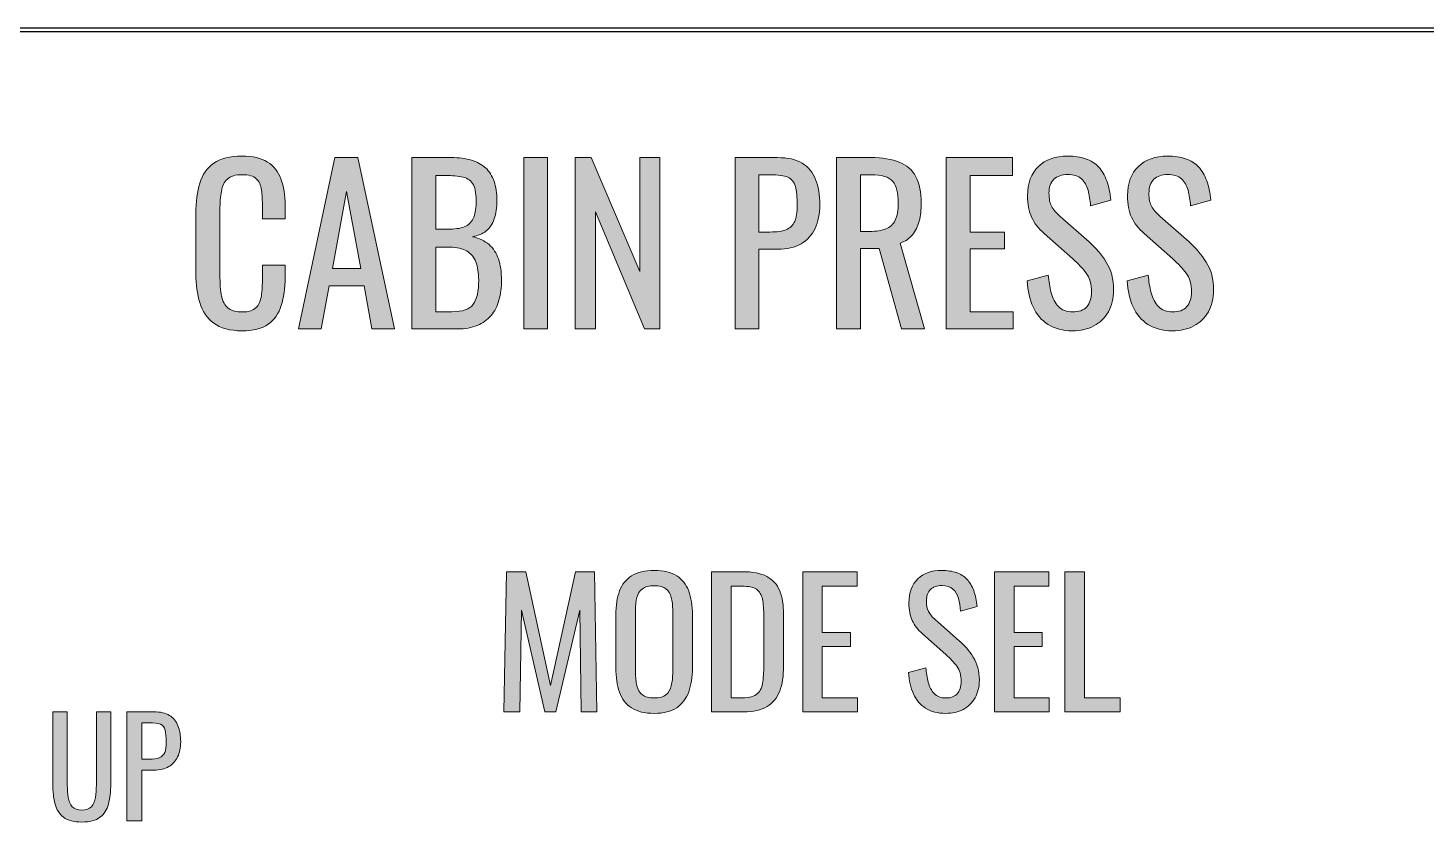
# Model space of a CAD drawing. Header units: inches. Extents: x 0 to 612, y 267 to 525.
# Drawn here: x 403.6 to 476.3, y 483.7 to 525 of the extents above; entities that cross this region are included whole.
import ezdxf

# ---------------------------------------------------------------- set-up
doc = ezdxf.new("R2010")
doc.units = ezdxf.units.IN
doc.header["$MEASUREMENT"] = 0
for name, color, linetype in [('Luzes_Furos v34_0', 7, 'Continuous'), ('Luzes_Furos v34_Sketch13', 7, 'Continuous'), ('Luzes_Furos v34_Sketch3', 7, 'Continuous'), ('TEXT', 7, 'Continuous')]:
    doc.layers.add(name, color=color, linetype=linetype)

# ---------------------------------------------------------------- blocks, each defined once
blk = doc.blocks.new('block 11')
at = {"layer": 'Luzes_Furos v34_0', "color": 7, "lineweight": 25}
blk.add_lwpolyline([(0.118, 524.846), (611.847, 524.846)], dxfattribs=at)
blk = doc.blocks.new('block 82')
at = {"layer": 'Luzes_Furos v34_Sketch3', "color": 7, "lineweight": 25}
blk.add_lwpolyline([(0.118, 524.846), (611.847, 524.846)], dxfattribs=at)
blk = doc.blocks.new('block 99')
at = {"layer": 'Luzes_Furos v34_Sketch13', "color": 7, "lineweight": 25}
blk.add_lwpolyline([(0.153, 525.022), (611.882, 525.022)], dxfattribs=at)
blk = doc.blocks.new('block 152')
at = {"layer": 'TEXT'}
h = blk.add_hatch(color=7, dxfattribs=at)
h.dxf.hatch_style = 2
h.paths.add_polyline_path([(428.36, 489.451), (428.495, 496.741), (429.494, 496.741), (430.781, 490.828), (432.077, 496.741), (433.067, 496.741), (433.202, 489.451), (432.383, 489.451), (432.303, 494.743), (431.069, 489.451), (430.493, 489.451), (429.27, 494.743), (429.188, 489.451)])
h = blk.add_hatch(color=7, dxfattribs=at)
h.dxf.hatch_style = 2
edge = h.paths.add_edge_path()
edge.add_spline(control_points=[(436.182, 489.37), (435.689, 489.37), (435.296, 489.466), (435.002, 489.658), (434.708, 489.85), (434.498, 490.125), (434.372, 490.481), (434.246, 490.838), (434.184, 491.257), (434.184, 491.737), (434.184, 491.737), (434.184, 494.5), (434.184, 494.5), (434.184, 494.98), (434.248, 495.393), (434.377, 495.738), (434.506, 496.083), (434.716, 496.347), (435.007, 496.53), (435.298, 496.712), (435.689, 496.804), (436.182, 496.804), (436.673, 496.804), (437.063, 496.711), (437.352, 496.525), (437.64, 496.339), (437.848, 496.075), (437.977, 495.733), (438.105, 495.391), (438.17, 494.98), (438.17, 494.5), (438.17, 494.5), (438.17, 491.728), (438.17, 491.728), (438.17, 491.254), (438.105, 490.84), (437.977, 490.486), (437.848, 490.132), (437.64, 489.857), (437.352, 489.663), (437.063, 489.468), (436.673, 489.37), (436.182, 489.37)], knot_values=[0, 0, 0, 0, 1, 1, 1, 2, 2, 2, 3, 3, 3, 4, 4, 4, 5, 5, 5, 6, 6, 6, 7, 7, 7, 8, 8, 8, 9, 9, 9, 10, 10, 10, 11, 11, 11, 12, 12, 12, 13, 13, 13, 14, 14, 14, 14], degree=3, periodic=0)
edge = h.paths.add_edge_path()
edge.add_spline(control_points=[(436.182, 490.171), (436.451, 490.171), (436.655, 490.227), (436.793, 490.338), (436.932, 490.449), (437.024, 490.604), (437.072, 490.806), (437.12, 491.007), (437.145, 491.242), (437.145, 491.512), (437.145, 491.512), (437.145, 494.707), (437.145, 494.707), (437.145, 494.977), (437.12, 495.209), (437.072, 495.405), (437.024, 495.6), (436.932, 495.75), (436.793, 495.854), (436.655, 495.959), (436.451, 496.012), (436.182, 496.012), (435.911, 496.012), (435.706, 495.959), (435.564, 495.854), (435.424, 495.75), (435.329, 495.6), (435.281, 495.405), (435.233, 495.209), (435.209, 494.977), (435.209, 494.707), (435.209, 494.707), (435.209, 491.512), (435.209, 491.512), (435.209, 491.242), (435.233, 491.007), (435.281, 490.806), (435.329, 490.604), (435.424, 490.449), (435.564, 490.338), (435.706, 490.227), (435.911, 490.171), (436.182, 490.171)], knot_values=[0, 0, 0, 0, 1, 1, 1, 2, 2, 2, 3, 3, 3, 4, 4, 4, 5, 5, 5, 6, 6, 6, 7, 7, 7, 8, 8, 8, 9, 9, 9, 10, 10, 10, 11, 11, 11, 12, 12, 12, 13, 13, 13, 14, 14, 14, 14], degree=3, periodic=0)
h = blk.add_hatch(color=7, dxfattribs=at)
h.dxf.hatch_style = 2
edge = h.paths.add_edge_path()
edge.add_spline(control_points=[(439.169, 489.451), (439.169, 489.451), (439.169, 496.741), (439.169, 496.741), (439.169, 496.741), (440.753, 496.741), (440.753, 496.741), (441.293, 496.741), (441.721, 496.659), (442.036, 496.494), (442.351, 496.329), (442.576, 496.081), (442.711, 495.751), (442.846, 495.421), (442.913, 495.01), (442.913, 494.518), (442.913, 494.518), (442.913, 491.836), (442.913, 491.836), (442.913, 491.32), (442.846, 490.885), (442.711, 490.531), (442.576, 490.177), (442.356, 489.909), (442.054, 489.726), (441.751, 489.542), (441.344, 489.451), (440.834, 489.451), (440.834, 489.451), (439.169, 489.451), (439.169, 489.451)], knot_values=[0, 0, 0, 0, 1, 1, 1, 2, 2, 2, 3, 3, 3, 4, 4, 4, 5, 5, 5, 6, 6, 6, 7, 7, 7, 8, 8, 8, 9, 9, 9, 10, 10, 10, 10], degree=3, periodic=0)
edge = h.paths.add_edge_path()
edge.add_spline(control_points=[(440.187, 490.18), (440.187, 490.18), (440.763, 490.18), (440.763, 490.18), (441.134, 490.18), (441.398, 490.252), (441.555, 490.396), (441.71, 490.54), (441.805, 490.75), (441.838, 491.026), (441.871, 491.302), (441.888, 491.635), (441.888, 492.025), (441.888, 492.025), (441.888, 494.392), (441.888, 494.392), (441.888, 494.77), (441.863, 495.076), (441.815, 495.31), (441.768, 495.544), (441.662, 495.715), (441.5, 495.823), (441.338, 495.931), (441.083, 495.985), (440.735, 495.985), (440.735, 495.985), (440.187, 495.985), (440.187, 495.985), (440.187, 495.985), (440.187, 490.18), (440.187, 490.18)], knot_values=[0, 0, 0, 0, 1, 1, 1, 2, 2, 2, 3, 3, 3, 4, 4, 4, 5, 5, 5, 6, 6, 6, 7, 7, 7, 8, 8, 8, 9, 9, 9, 10, 10, 10, 10], degree=3, periodic=0)
h = blk.add_hatch(color=7, dxfattribs=at)
h.dxf.hatch_style = 2
h.paths.add_polyline_path([(443.912, 489.451), (443.912, 496.741), (446.738, 496.741), (446.738, 495.985), (444.93, 495.985), (444.93, 493.573), (446.396, 493.573), (446.396, 492.853), (444.93, 492.853), (444.93, 490.18), (446.757, 490.18), (446.757, 489.451)])
h = blk.add_hatch(color=7, dxfattribs=at)
h.dxf.hatch_style = 2
edge = h.paths.add_edge_path()
edge.add_spline(control_points=[(451.355, 489.37), (450.936, 489.37), (450.586, 489.46), (450.307, 489.64), (450.028, 489.82), (449.816, 490.069), (449.673, 490.387), (449.528, 490.705), (449.444, 491.074), (449.421, 491.494), (449.421, 491.494), (450.32, 491.737), (450.32, 491.737), (450.339, 491.479), (450.379, 491.23), (450.442, 490.99), (450.505, 490.75), (450.608, 490.554), (450.753, 490.401), (450.896, 490.248), (451.098, 490.171), (451.355, 490.171), (451.619, 490.171), (451.819, 490.245), (451.954, 490.392), (452.089, 490.539), (452.156, 490.75), (452.156, 491.026), (452.156, 491.356), (452.081, 491.622), (451.932, 491.823), (451.781, 492.023), (451.593, 492.226), (451.364, 492.43), (451.364, 492.43), (450.141, 493.51), (450.141, 493.51), (449.9, 493.72), (449.724, 493.95), (449.609, 494.199), (449.495, 494.448), (449.438, 494.755), (449.438, 495.121), (449.438, 495.655), (449.592, 496.069), (449.897, 496.363), (450.203, 496.657), (450.62, 496.804), (451.148, 496.804), (451.437, 496.804), (451.69, 496.767), (451.909, 496.692), (452.128, 496.617), (452.311, 496.501), (452.458, 496.345), (452.605, 496.189), (452.722, 495.993), (452.809, 495.756), (452.896, 495.519), (452.954, 495.241), (452.984, 494.923), (452.984, 494.923), (452.12, 494.689), (452.12, 494.689), (452.103, 494.929), (452.066, 495.149), (452.013, 495.351), (451.959, 495.552), (451.864, 495.714), (451.729, 495.837), (451.594, 495.959), (451.4, 496.021), (451.148, 496.021), (450.896, 496.021), (450.7, 495.954), (450.559, 495.819), (450.418, 495.684), (450.348, 495.484), (450.348, 495.22), (450.348, 494.998), (450.385, 494.815), (450.46, 494.671), (450.535, 494.527), (450.656, 494.38), (450.824, 494.23), (450.824, 494.23), (452.058, 493.15), (452.058, 493.15), (452.333, 492.91), (452.576, 492.624), (452.786, 492.291), (452.996, 491.958), (453.102, 491.563), (453.102, 491.107), (453.102, 490.747), (453.026, 490.437), (452.877, 490.176), (452.727, 489.915), (452.521, 489.715), (452.26, 489.577), (451.999, 489.439), (451.697, 489.37), (451.355, 489.37)], knot_values=[0, 0, 0, 0, 1, 1, 1, 2, 2, 2, 3, 3, 3, 4, 4, 4, 5, 5, 5, 6, 6, 6, 7, 7, 7, 8, 8, 8, 9, 9, 9, 10, 10, 10, 11, 11, 11, 12, 12, 12, 13, 13, 13, 14, 14, 14, 15, 15, 15, 16, 16, 16, 17, 17, 17, 18, 18, 18, 19, 19, 19, 20, 20, 20, 21, 21, 21, 22, 22, 22, 23, 23, 23, 24, 24, 24, 25, 25, 25, 26, 26, 26, 27, 27, 27, 28, 28, 28, 29, 29, 29, 30, 30, 30, 31, 31, 31, 32, 32, 32, 33, 33, 33, 34, 34, 34, 34], degree=3, periodic=0)
h = blk.add_hatch(color=7, dxfattribs=at)
h.dxf.hatch_style = 2
h.paths.add_polyline_path([(453.894, 489.451), (453.894, 496.741), (456.72, 496.741), (456.72, 495.985), (454.91, 495.985), (454.91, 493.573), (456.377, 493.573), (456.377, 492.853), (454.91, 492.853), (454.91, 490.18), (456.737, 490.18), (456.737, 489.451)])
h = blk.add_hatch(color=7, dxfattribs=at)
h.dxf.hatch_style = 2
h.paths.add_polyline_path([(457.557, 489.451), (457.557, 496.741), (458.573, 496.741), (458.573, 490.18), (460.437, 490.18), (460.437, 489.451)])
at = {"layer": 'TEXT', "lineweight": 0}
for points in [[(428.36, 489.451), (428.495, 496.741), (429.494, 496.741), (430.781, 490.828), (432.077, 496.741), (433.067, 496.741), (433.202, 489.451), (432.383, 489.451), (432.303, 494.743), (431.069, 489.451), (430.493, 489.451), (429.27, 494.743), (429.188, 489.451), (428.36, 489.451)], [(443.912, 489.451), (443.912, 496.741), (446.738, 496.741), (446.738, 495.985), (444.93, 495.985), (444.93, 493.573), (446.396, 493.573), (446.396, 492.853), (444.93, 492.853), (444.93, 490.18), (446.757, 490.18), (446.757, 489.451), (443.912, 489.451)], [(453.894, 489.451), (453.894, 496.741), (456.72, 496.741), (456.72, 495.985), (454.91, 495.985), (454.91, 493.573), (456.377, 493.573), (456.377, 492.853), (454.91, 492.853), (454.91, 490.18), (456.737, 490.18), (456.737, 489.451), (453.894, 489.451)], [(457.557, 489.451), (457.557, 496.741), (458.573, 496.741), (458.573, 490.18), (460.437, 490.18), (460.437, 489.451), (457.557, 489.451)]]:
    blk.add_lwpolyline(points, dxfattribs=at)
for points, knots in [([(436.182, 489.37), (435.689, 489.37), (435.296, 489.466), (435.002, 489.658), (434.708, 489.85), (434.498, 490.125), (434.372, 490.481), (434.246, 490.838), (434.184, 491.257), (434.184, 491.737), (434.184, 491.737), (434.184, 494.5), (434.184, 494.5), (434.184, 494.98), (434.248, 495.393), (434.377, 495.738), (434.506, 496.083), (434.716, 496.347), (435.007, 496.53), (435.298, 496.712), (435.689, 496.804), (436.182, 496.804), (436.673, 496.804), (437.063, 496.711), (437.352, 496.525), (437.64, 496.339), (437.848, 496.075), (437.977, 495.733), (438.105, 495.391), (438.17, 494.98), (438.17, 494.5), (438.17, 494.5), (438.17, 491.728), (438.17, 491.728), (438.17, 491.254), (438.105, 490.84), (437.977, 490.486), (437.848, 490.132), (437.64, 489.857), (437.352, 489.663), (437.063, 489.468), (436.673, 489.37), (436.182, 489.37)], [0, 0, 0, 0, 1, 1, 1, 2, 2, 2, 3, 3, 3, 4, 4, 4, 5, 5, 5, 6, 6, 6, 7, 7, 7, 8, 8, 8, 9, 9, 9, 10, 10, 10, 11, 11, 11, 12, 12, 12, 13, 13, 13, 14, 14, 14, 14]), ([(439.169, 489.451), (439.169, 489.451), (439.169, 496.741), (439.169, 496.741), (439.169, 496.741), (440.753, 496.741), (440.753, 496.741), (441.293, 496.741), (441.721, 496.659), (442.036, 496.494), (442.351, 496.329), (442.576, 496.081), (442.711, 495.751), (442.846, 495.421), (442.913, 495.01), (442.913, 494.518), (442.913, 494.518), (442.913, 491.836), (442.913, 491.836), (442.913, 491.32), (442.846, 490.885), (442.711, 490.531), (442.576, 490.177), (442.356, 489.909), (442.054, 489.726), (441.751, 489.542), (441.344, 489.451), (440.834, 489.451), (440.834, 489.451), (439.169, 489.451), (439.169, 489.451)], [0, 0, 0, 0, 1, 1, 1, 2, 2, 2, 3, 3, 3, 4, 4, 4, 5, 5, 5, 6, 6, 6, 7, 7, 7, 8, 8, 8, 9, 9, 9, 10, 10, 10, 10]), ([(451.355, 489.37), (450.936, 489.37), (450.586, 489.46), (450.307, 489.64), (450.028, 489.82), (449.816, 490.069), (449.673, 490.387), (449.528, 490.705), (449.444, 491.074), (449.421, 491.494), (449.421, 491.494), (450.32, 491.737), (450.32, 491.737), (450.339, 491.479), (450.379, 491.23), (450.442, 490.99), (450.505, 490.75), (450.608, 490.554), (450.753, 490.401), (450.896, 490.248), (451.098, 490.171), (451.355, 490.171), (451.619, 490.171), (451.819, 490.245), (451.954, 490.392), (452.089, 490.539), (452.156, 490.75), (452.156, 491.026), (452.156, 491.356), (452.081, 491.622), (451.932, 491.823), (451.781, 492.023), (451.593, 492.226), (451.364, 492.43), (451.364, 492.43), (450.141, 493.51), (450.141, 493.51), (449.9, 493.72), (449.724, 493.95), (449.609, 494.199), (449.495, 494.448), (449.438, 494.755), (449.438, 495.121), (449.438, 495.655), (449.592, 496.069), (449.897, 496.363), (450.203, 496.657), (450.62, 496.804), (451.148, 496.804), (451.437, 496.804), (451.69, 496.767), (451.909, 496.692), (452.128, 496.617), (452.311, 496.501), (452.458, 496.345), (452.605, 496.189), (452.722, 495.993), (452.809, 495.756), (452.896, 495.519), (452.954, 495.241), (452.984, 494.923), (452.984, 494.923), (452.12, 494.689), (452.12, 494.689), (452.103, 494.929), (452.066, 495.149), (452.013, 495.351), (451.959, 495.552), (451.864, 495.714), (451.729, 495.837), (451.594, 495.959), (451.4, 496.021), (451.148, 496.021), (450.896, 496.021), (450.7, 495.954), (450.559, 495.819), (450.418, 495.684), (450.348, 495.484), (450.348, 495.22), (450.348, 494.998), (450.385, 494.815), (450.46, 494.671), (450.535, 494.527), (450.656, 494.38), (450.824, 494.23), (450.824, 494.23), (452.058, 493.15), (452.058, 493.15), (452.333, 492.91), (452.576, 492.624), (452.786, 492.291), (452.996, 491.958), (453.102, 491.563), (453.102, 491.107), (453.102, 490.747), (453.026, 490.437), (452.877, 490.176), (452.727, 489.915), (452.521, 489.715), (452.26, 489.577), (451.999, 489.439), (451.697, 489.37), (451.355, 489.37)], [0, 0, 0, 0, 1, 1, 1, 2, 2, 2, 3, 3, 3, 4, 4, 4, 5, 5, 5, 6, 6, 6, 7, 7, 7, 8, 8, 8, 9, 9, 9, 10, 10, 10, 11, 11, 11, 12, 12, 12, 13, 13, 13, 14, 14, 14, 15, 15, 15, 16, 16, 16, 17, 17, 17, 18, 18, 18, 19, 19, 19, 20, 20, 20, 21, 21, 21, 22, 22, 22, 23, 23, 23, 24, 24, 24, 25, 25, 25, 26, 26, 26, 27, 27, 27, 28, 28, 28, 29, 29, 29, 30, 30, 30, 31, 31, 31, 32, 32, 32, 33, 33, 33, 34, 34, 34, 34]), ([(436.182, 490.171), (436.451, 490.171), (436.655, 490.227), (436.793, 490.338), (436.932, 490.449), (437.024, 490.604), (437.072, 490.806), (437.12, 491.007), (437.145, 491.242), (437.145, 491.512), (437.145, 491.512), (437.145, 494.707), (437.145, 494.707), (437.145, 494.977), (437.12, 495.209), (437.072, 495.405), (437.024, 495.6), (436.932, 495.75), (436.793, 495.854), (436.655, 495.959), (436.451, 496.012), (436.182, 496.012), (435.911, 496.012), (435.706, 495.959), (435.564, 495.854), (435.424, 495.75), (435.329, 495.6), (435.281, 495.405), (435.233, 495.209), (435.209, 494.977), (435.209, 494.707), (435.209, 494.707), (435.209, 491.512), (435.209, 491.512), (435.209, 491.242), (435.233, 491.007), (435.281, 490.806), (435.329, 490.604), (435.424, 490.449), (435.564, 490.338), (435.706, 490.227), (435.911, 490.171), (436.182, 490.171)], [0, 0, 0, 0, 1, 1, 1, 2, 2, 2, 3, 3, 3, 4, 4, 4, 5, 5, 5, 6, 6, 6, 7, 7, 7, 8, 8, 8, 9, 9, 9, 10, 10, 10, 11, 11, 11, 12, 12, 12, 13, 13, 13, 14, 14, 14, 14]), ([(440.187, 490.18), (440.187, 490.18), (440.763, 490.18), (440.763, 490.18), (441.134, 490.18), (441.398, 490.252), (441.555, 490.396), (441.71, 490.54), (441.805, 490.75), (441.838, 491.026), (441.871, 491.302), (441.888, 491.635), (441.888, 492.025), (441.888, 492.025), (441.888, 494.392), (441.888, 494.392), (441.888, 494.77), (441.863, 495.076), (441.815, 495.31), (441.768, 495.544), (441.662, 495.715), (441.5, 495.823), (441.338, 495.931), (441.083, 495.985), (440.735, 495.985), (440.735, 495.985), (440.187, 495.985), (440.187, 495.985), (440.187, 495.985), (440.187, 490.18), (440.187, 490.18)], [0, 0, 0, 0, 1, 1, 1, 2, 2, 2, 3, 3, 3, 4, 4, 4, 5, 5, 5, 6, 6, 6, 7, 7, 7, 8, 8, 8, 9, 9, 9, 10, 10, 10, 10])]:
    blk.add_open_spline(points, degree=3, knots=knots, dxfattribs=at)
blk = doc.blocks.new('block 167')
at = {"layer": 'TEXT'}
h = blk.add_hatch(color=7, dxfattribs=at)
h.dxf.hatch_style = 2
edge = h.paths.add_edge_path()
edge.add_spline(control_points=[(406.393, 483.719), (405.982, 483.719), (405.667, 483.801), (405.448, 483.964), (405.229, 484.127), (405.079, 484.357), (405, 484.654), (404.921, 484.95), (404.881, 485.296), (404.881, 485.693), (404.881, 485.693), (404.881, 489.452), (404.881, 489.452), (404.881, 489.452), (405.637, 489.452), (405.637, 489.452), (405.637, 489.452), (405.637, 485.658), (405.637, 485.658), (405.637, 485.416), (405.653, 485.194), (405.686, 484.993), (405.719, 484.792), (405.79, 484.634), (405.899, 484.517), (406.009, 484.4), (406.174, 484.342), (406.393, 484.342), (406.617, 484.342), (406.782, 484.4), (406.89, 484.517), (406.997, 484.634), (407.067, 484.792), (407.1, 484.993), (407.133, 485.194), (407.149, 485.416), (407.149, 485.658), (407.149, 485.658), (407.149, 489.452), (407.149, 489.452), (407.149, 489.452), (407.898, 489.452), (407.898, 489.452), (407.898, 489.452), (407.898, 485.693), (407.898, 485.693), (407.898, 485.296), (407.858, 484.95), (407.779, 484.654), (407.699, 484.357), (407.552, 484.127), (407.335, 483.964), (407.117, 483.801), (406.804, 483.719), (406.393, 483.719)], knot_values=[0, 0, 0, 0, 1, 1, 1, 2, 2, 2, 3, 3, 3, 4, 4, 4, 5, 5, 5, 6, 6, 6, 7, 7, 7, 8, 8, 8, 9, 9, 9, 10, 10, 10, 11, 11, 11, 12, 12, 12, 13, 13, 13, 14, 14, 14, 15, 15, 15, 16, 16, 16, 17, 17, 17, 18, 18, 18, 18], degree=3, periodic=0)
h = blk.add_hatch(color=7, dxfattribs=at)
h.dxf.hatch_style = 2
edge = h.paths.add_edge_path()
edge.add_spline(control_points=[(408.73, 483.782), (408.73, 483.782), (408.73, 489.452), (408.73, 489.452), (408.73, 489.452), (410.138, 489.452), (410.138, 489.452), (410.479, 489.452), (410.75, 489.39), (410.953, 489.267), (411.156, 489.143), (411.305, 488.964), (411.397, 488.731), (411.491, 488.498), (411.538, 488.215), (411.538, 487.884), (411.538, 487.585), (411.485, 487.327), (411.38, 487.107), (411.275, 486.888), (411.12, 486.719), (410.915, 486.6), (410.709, 486.481), (410.453, 486.421), (410.145, 486.421), (410.145, 486.421), (409.521, 486.421), (409.521, 486.421), (409.521, 486.421), (409.521, 483.782), (409.521, 483.782), (409.521, 483.782), (408.73, 483.782), (408.73, 483.782)], knot_values=[0, 0, 0, 0, 1, 1, 1, 2, 2, 2, 3, 3, 3, 4, 4, 4, 5, 5, 5, 6, 6, 6, 7, 7, 7, 8, 8, 8, 9, 9, 9, 10, 10, 10, 11, 11, 11, 11], degree=3, periodic=0)
edge = h.paths.add_edge_path()
edge.add_spline(control_points=[(409.521, 486.988), (409.521, 486.988), (409.886, 486.988), (409.886, 486.988), (410.114, 486.988), (410.294, 487.014), (410.425, 487.065), (410.556, 487.117), (410.648, 487.207), (410.705, 487.335), (410.761, 487.463), (410.789, 487.644), (410.789, 487.877), (410.789, 488.148), (410.769, 488.355), (410.729, 488.5), (410.689, 488.645), (410.606, 488.745), (410.48, 488.801), (410.354, 488.857), (410.159, 488.885), (409.893, 488.885), (409.893, 488.885), (409.521, 488.885), (409.521, 488.885), (409.521, 488.885), (409.521, 486.988), (409.521, 486.988)], knot_values=[0, 0, 0, 0, 1, 1, 1, 2, 2, 2, 3, 3, 3, 4, 4, 4, 5, 5, 5, 6, 6, 6, 7, 7, 7, 8, 8, 8, 9, 9, 9, 9], degree=3, periodic=0)
at = {"layer": 'TEXT', "lineweight": 0}
for points, knots in [([(406.393, 483.719), (405.982, 483.719), (405.667, 483.801), (405.448, 483.964), (405.229, 484.127), (405.079, 484.357), (405, 484.654), (404.921, 484.95), (404.881, 485.296), (404.881, 485.693), (404.881, 485.693), (404.881, 489.452), (404.881, 489.452), (404.881, 489.452), (405.637, 489.452), (405.637, 489.452), (405.637, 489.452), (405.637, 485.658), (405.637, 485.658), (405.637, 485.416), (405.653, 485.194), (405.686, 484.993), (405.719, 484.792), (405.79, 484.634), (405.899, 484.517), (406.009, 484.4), (406.174, 484.342), (406.393, 484.342), (406.617, 484.342), (406.782, 484.4), (406.89, 484.517), (406.997, 484.634), (407.067, 484.792), (407.1, 484.993), (407.133, 485.194), (407.149, 485.416), (407.149, 485.658), (407.149, 485.658), (407.149, 489.452), (407.149, 489.452), (407.149, 489.452), (407.898, 489.452), (407.898, 489.452), (407.898, 489.452), (407.898, 485.693), (407.898, 485.693), (407.898, 485.296), (407.858, 484.95), (407.779, 484.654), (407.699, 484.357), (407.552, 484.127), (407.335, 483.964), (407.117, 483.801), (406.804, 483.719), (406.393, 483.719)], [0, 0, 0, 0, 1, 1, 1, 2, 2, 2, 3, 3, 3, 4, 4, 4, 5, 5, 5, 6, 6, 6, 7, 7, 7, 8, 8, 8, 9, 9, 9, 10, 10, 10, 11, 11, 11, 12, 12, 12, 13, 13, 13, 14, 14, 14, 15, 15, 15, 16, 16, 16, 17, 17, 17, 18, 18, 18, 18]), ([(408.73, 483.782), (408.73, 483.782), (408.73, 489.452), (408.73, 489.452), (408.73, 489.452), (410.138, 489.452), (410.138, 489.452), (410.479, 489.452), (410.75, 489.39), (410.953, 489.267), (411.156, 489.143), (411.305, 488.964), (411.397, 488.731), (411.491, 488.498), (411.538, 488.215), (411.538, 487.884), (411.538, 487.585), (411.485, 487.327), (411.38, 487.107), (411.275, 486.888), (411.12, 486.719), (410.915, 486.6), (410.709, 486.481), (410.453, 486.421), (410.145, 486.421), (410.145, 486.421), (409.521, 486.421), (409.521, 486.421), (409.521, 486.421), (409.521, 483.782), (409.521, 483.782), (409.521, 483.782), (408.73, 483.782), (408.73, 483.782)], [0, 0, 0, 0, 1, 1, 1, 2, 2, 2, 3, 3, 3, 4, 4, 4, 5, 5, 5, 6, 6, 6, 7, 7, 7, 8, 8, 8, 9, 9, 9, 10, 10, 10, 11, 11, 11, 11]), ([(409.521, 486.988), (409.521, 486.988), (409.886, 486.988), (409.886, 486.988), (410.114, 486.988), (410.294, 487.014), (410.425, 487.065), (410.556, 487.117), (410.648, 487.207), (410.705, 487.335), (410.761, 487.463), (410.789, 487.644), (410.789, 487.877), (410.789, 488.148), (410.769, 488.355), (410.729, 488.5), (410.689, 488.645), (410.606, 488.745), (410.48, 488.801), (410.354, 488.857), (410.159, 488.885), (409.893, 488.885), (409.893, 488.885), (409.521, 488.885), (409.521, 488.885), (409.521, 488.885), (409.521, 486.988), (409.521, 486.988)], [0, 0, 0, 0, 1, 1, 1, 2, 2, 2, 3, 3, 3, 4, 4, 4, 5, 5, 5, 6, 6, 6, 7, 7, 7, 8, 8, 8, 9, 9, 9, 9])]:
    blk.add_open_spline(points, degree=3, knots=knots, dxfattribs=at)
blk = doc.blocks.new('block 173')
at = {"layer": 'TEXT'}
h = blk.add_hatch(color=7, dxfattribs=at)
h.dxf.hatch_style = 2
edge = h.paths.add_edge_path()
edge.add_spline(control_points=[(456.727, 513.279), (456.096, 513.279), (455.606, 513.411), (455.258, 513.675), (454.909, 513.939), (454.668, 514.294), (454.532, 514.742), (454.396, 515.189), (454.328, 515.688), (454.328, 516.238), (454.328, 516.238), (454.328, 519.384), (454.328, 519.384), (454.328, 519.985), (454.396, 520.51), (454.532, 520.957), (454.668, 521.404), (454.909, 521.75), (455.258, 521.997), (455.606, 522.242), (456.096, 522.365), (456.727, 522.365), (457.284, 522.365), (457.726, 522.262), (458.052, 522.057), (458.378, 521.852), (458.613, 521.558), (458.756, 521.177), (458.899, 520.795), (458.971, 520.337), (458.971, 519.802), (458.971, 519.802), (458.971, 519.098), (458.971, 519.098), (458.971, 519.098), (457.794, 519.098), (457.794, 519.098), (457.794, 519.098), (457.794, 519.725), (457.794, 519.725), (457.794, 520.055), (457.777, 520.346), (457.744, 520.6), (457.711, 520.853), (457.621, 521.048), (457.475, 521.188), (457.328, 521.327), (457.082, 521.397), (456.737, 521.397), (456.386, 521.397), (456.129, 521.322), (455.968, 521.171), (455.806, 521.021), (455.701, 520.809), (455.654, 520.533), (455.606, 520.258), (455.583, 519.938), (455.583, 519.571), (455.583, 519.571), (455.583, 516.04), (455.583, 516.04), (455.583, 515.593), (455.619, 515.239), (455.692, 514.979), (455.766, 514.718), (455.887, 514.533), (456.056, 514.423), (456.225, 514.313), (456.451, 514.258), (456.737, 514.258), (457.075, 514.258), (457.316, 514.333), (457.464, 514.483), (457.61, 514.634), (457.702, 514.841), (457.738, 515.105), (457.775, 515.369), (457.794, 515.677), (457.794, 516.029), (457.794, 516.029), (457.794, 516.689), (457.794, 516.689), (457.794, 516.689), (458.971, 516.689), (458.971, 516.689), (458.971, 516.689), (458.971, 516.029), (458.971, 516.029), (458.971, 515.486), (458.904, 515.008), (458.772, 514.593), (458.641, 514.179), (458.413, 513.856), (458.091, 513.625), (457.768, 513.395), (457.313, 513.279), (456.727, 513.279)], knot_values=[0, 0, 0, 0, 1, 1, 1, 2, 2, 2, 3, 3, 3, 4, 4, 4, 5, 5, 5, 6, 6, 6, 7, 7, 7, 8, 8, 8, 9, 9, 9, 10, 10, 10, 11, 11, 11, 12, 12, 12, 13, 13, 13, 14, 14, 14, 15, 15, 15, 16, 16, 16, 17, 17, 17, 18, 18, 18, 19, 19, 19, 20, 20, 20, 21, 21, 21, 22, 22, 22, 23, 23, 23, 24, 24, 24, 25, 25, 25, 26, 26, 26, 27, 27, 27, 28, 28, 28, 29, 29, 29, 30, 30, 30, 31, 31, 31, 32, 32, 32, 32], degree=3, periodic=0)
h = blk.add_hatch(color=7, dxfattribs=at)
h.dxf.hatch_style = 2
h.paths.add_polyline_path([(459.675, 513.378), (461.566, 522.288), (462.766, 522.288), (464.669, 513.378), (463.491, 513.378), (463.085, 515.622), (461.27, 515.622), (460.841, 513.378)])
h.paths.add_polyline_path([(461.435, 516.513), (462.92, 516.513), (462.172, 520.528)])
h = blk.add_hatch(color=7, dxfattribs=at)
h.dxf.hatch_style = 2
edge = h.paths.add_edge_path()
edge.add_spline(control_points=[(465.57, 513.378), (465.57, 513.378), (465.57, 522.288), (465.57, 522.288), (465.57, 522.288), (467.616, 522.288), (467.616, 522.288), (468.02, 522.288), (468.37, 522.244), (468.667, 522.156), (468.964, 522.068), (469.212, 521.932), (469.41, 521.749), (469.607, 521.565), (469.754, 521.333), (469.85, 521.05), (469.945, 520.768), (469.993, 520.436), (469.993, 520.055), (469.993, 519.688), (469.947, 519.371), (469.855, 519.104), (469.764, 518.835), (469.624, 518.625), (469.438, 518.471), (469.25, 518.317), (469.01, 518.218), (468.717, 518.174), (469.076, 518.093), (469.365, 517.956), (469.586, 517.761), (469.806, 517.567), (469.969, 517.318), (470.075, 517.014), (470.182, 516.709), (470.234, 516.344), (470.234, 515.919), (470.234, 515.538), (470.19, 515.189), (470.103, 514.874), (470.015, 514.559), (469.877, 514.291), (469.69, 514.071), (469.503, 513.851), (469.265, 513.681), (468.976, 513.56), (468.686, 513.438), (468.343, 513.378), (467.946, 513.378), (467.946, 513.378), (465.57, 513.378), (465.57, 513.378)], knot_values=[0, 0, 0, 0, 1, 1, 1, 2, 2, 2, 3, 3, 3, 4, 4, 4, 5, 5, 5, 6, 6, 6, 7, 7, 7, 8, 8, 8, 9, 9, 9, 10, 10, 10, 11, 11, 11, 12, 12, 12, 13, 13, 13, 14, 14, 14, 15, 15, 15, 16, 16, 16, 17, 17, 17, 17], degree=3, periodic=0)
edge = h.paths.add_edge_path()
edge.add_spline(control_points=[(466.813, 518.57), (466.813, 518.57), (467.551, 518.57), (467.551, 518.57), (467.902, 518.57), (468.178, 518.62), (468.376, 518.718), (468.573, 518.817), (468.713, 518.977), (468.794, 519.197), (468.874, 519.417), (468.915, 519.703), (468.915, 520.055), (468.915, 520.465), (468.853, 520.763), (468.728, 520.946), (468.603, 521.129), (468.408, 521.245), (468.145, 521.292), (467.881, 521.34), (467.536, 521.364), (467.11, 521.364), (467.11, 521.364), (466.813, 521.364), (466.813, 521.364), (466.813, 521.364), (466.813, 518.57), (466.813, 518.57)], knot_values=[0, 0, 0, 0, 1, 1, 1, 2, 2, 2, 3, 3, 3, 4, 4, 4, 5, 5, 5, 6, 6, 6, 7, 7, 7, 8, 8, 8, 9, 9, 9, 9], degree=3, periodic=0)
edge = h.paths.add_edge_path()
edge.add_spline(control_points=[(466.813, 514.269), (466.813, 514.269), (467.649, 514.269), (467.649, 514.269), (468.207, 514.269), (468.579, 514.399), (468.767, 514.66), (468.953, 514.919), (469.047, 515.339), (469.047, 515.919), (469.047, 516.293), (468.997, 516.606), (468.898, 516.859), (468.799, 517.112), (468.642, 517.303), (468.425, 517.432), (468.209, 517.56), (467.917, 517.624), (467.551, 517.624), (467.551, 517.624), (466.813, 517.624), (466.813, 517.624), (466.813, 517.624), (466.813, 514.269), (466.813, 514.269)], knot_values=[0, 0, 0, 0, 1, 1, 1, 2, 2, 2, 3, 3, 3, 4, 4, 4, 5, 5, 5, 6, 6, 6, 7, 7, 7, 8, 8, 8, 8], degree=3, periodic=0)
h = blk.add_hatch(color=7, dxfattribs=at)
h.dxf.hatch_style = 2
h.paths.add_polyline_path([(471.4, 513.378), (471.4, 522.288), (472.621, 522.288), (472.621, 513.378)])
h = blk.add_hatch(color=7, dxfattribs=at)
h.dxf.hatch_style = 2
h.paths.add_polyline_path([(474.062, 513.378), (474.062, 522.288), (474.909, 522.288), (477.439, 516.37), (477.439, 522.288), (478.474, 522.288), (478.474, 513.378), (477.682, 513.378), (475.118, 519.461), (475.118, 513.378)])
h = blk.add_hatch(color=7, dxfattribs=at)
h.dxf.hatch_style = 2
edge = h.paths.add_edge_path()
edge.add_spline(control_points=[(482.39, 513.378), (482.39, 513.378), (482.39, 522.288), (482.39, 522.288), (482.39, 522.288), (484.601, 522.288), (484.601, 522.288), (485.136, 522.288), (485.563, 522.19), (485.882, 521.997), (486.201, 521.802), (486.434, 521.521), (486.58, 521.155), (486.728, 520.788), (486.801, 520.345), (486.801, 519.824), (486.801, 519.354), (486.718, 518.948), (486.553, 518.603), (486.388, 518.258), (486.145, 517.992), (485.821, 517.806), (485.499, 517.619), (485.096, 517.525), (484.611, 517.525), (484.611, 517.525), (483.633, 517.525), (483.633, 517.525), (483.633, 517.525), (483.633, 513.378), (483.633, 513.378), (483.633, 513.378), (482.39, 513.378), (482.39, 513.378)], knot_values=[0, 0, 0, 0, 1, 1, 1, 2, 2, 2, 3, 3, 3, 4, 4, 4, 5, 5, 5, 6, 6, 6, 7, 7, 7, 8, 8, 8, 9, 9, 9, 10, 10, 10, 11, 11, 11, 11], degree=3, periodic=0)
edge = h.paths.add_edge_path()
edge.add_spline(control_points=[(483.633, 518.416), (483.633, 518.416), (484.204, 518.416), (484.204, 518.416), (484.563, 518.416), (484.846, 518.456), (485.052, 518.537), (485.257, 518.618), (485.403, 518.759), (485.491, 518.96), (485.579, 519.162), (485.623, 519.446), (485.623, 519.813), (485.623, 520.238), (485.592, 520.564), (485.53, 520.792), (485.468, 521.019), (485.338, 521.177), (485.14, 521.265), (484.941, 521.353), (484.634, 521.397), (484.216, 521.397), (484.216, 521.397), (483.633, 521.397), (483.633, 521.397), (483.633, 521.397), (483.633, 518.416), (483.633, 518.416)], knot_values=[0, 0, 0, 0, 1, 1, 1, 2, 2, 2, 3, 3, 3, 4, 4, 4, 5, 5, 5, 6, 6, 6, 7, 7, 7, 8, 8, 8, 9, 9, 9, 9], degree=3, periodic=0)
h = blk.add_hatch(color=7, dxfattribs=at)
h.dxf.hatch_style = 2
edge = h.paths.add_edge_path()
edge.add_spline(control_points=[(487.669, 513.378), (487.669, 513.378), (487.669, 522.288), (487.669, 522.288), (487.669, 522.288), (489.462, 522.288), (489.462, 522.288), (490.057, 522.288), (490.548, 522.209), (490.937, 522.051), (491.325, 521.894), (491.613, 521.641), (491.8, 521.292), (491.987, 520.944), (492.08, 520.487), (492.08, 519.923), (492.08, 519.578), (492.044, 519.265), (491.971, 518.982), (491.896, 518.7), (491.779, 518.461), (491.618, 518.268), (491.457, 518.073), (491.244, 517.932), (490.98, 517.844), (490.98, 517.844), (492.245, 513.378), (492.245, 513.378), (492.245, 513.378), (491.046, 513.378), (491.046, 513.378), (491.046, 513.378), (489.88, 517.558), (489.88, 517.558), (489.88, 517.558), (488.912, 517.558), (488.912, 517.558), (488.912, 517.558), (488.912, 513.378), (488.912, 513.378), (488.912, 513.378), (487.669, 513.378), (487.669, 513.378)], knot_values=[0, 0, 0, 0, 1, 1, 1, 2, 2, 2, 3, 3, 3, 4, 4, 4, 5, 5, 5, 6, 6, 6, 7, 7, 7, 8, 8, 8, 9, 9, 9, 10, 10, 10, 11, 11, 11, 12, 12, 12, 13, 13, 13, 14, 14, 14, 14], degree=3, periodic=0)
edge = h.paths.add_edge_path()
edge.add_spline(control_points=[(488.912, 518.449), (488.912, 518.449), (489.386, 518.449), (489.386, 518.449), (489.737, 518.449), (490.023, 518.493), (490.243, 518.581), (490.463, 518.669), (490.625, 518.819), (490.728, 519.032), (490.83, 519.245), (490.881, 519.542), (490.881, 519.923), (490.881, 520.443), (490.786, 520.819), (490.596, 521.05), (490.404, 521.281), (490.027, 521.397), (489.462, 521.397), (489.462, 521.397), (488.912, 521.397), (488.912, 521.397), (488.912, 521.397), (488.912, 518.449), (488.912, 518.449)], knot_values=[0, 0, 0, 0, 1, 1, 1, 2, 2, 2, 3, 3, 3, 4, 4, 4, 5, 5, 5, 6, 6, 6, 7, 7, 7, 8, 8, 8, 8], degree=3, periodic=0)
h = blk.add_hatch(color=7, dxfattribs=at)
h.dxf.hatch_style = 2
h.paths.add_polyline_path([(493.378, 513.378), (493.378, 522.288), (496.832, 522.288), (496.832, 521.364), (494.621, 521.364), (494.621, 518.416), (496.414, 518.416), (496.414, 517.536), (494.621, 517.536), (494.621, 514.269), (496.854, 514.269), (496.854, 513.378)])
h = blk.add_hatch(color=7, dxfattribs=at)
h.dxf.hatch_style = 2
edge = h.paths.add_edge_path()
edge.add_spline(control_points=[(499.956, 513.279), (499.443, 513.279), (499.016, 513.389), (498.675, 513.609), (498.334, 513.829), (498.075, 514.133), (497.899, 514.522), (497.724, 514.911), (497.62, 515.361), (497.592, 515.875), (497.592, 515.875), (498.691, 516.172), (498.691, 516.172), (498.713, 515.856), (498.763, 515.552), (498.84, 515.259), (498.917, 514.965), (499.043, 514.726), (499.22, 514.539), (499.396, 514.352), (499.641, 514.258), (499.956, 514.258), (500.279, 514.258), (500.522, 514.348), (500.688, 514.527), (500.853, 514.707), (500.936, 514.965), (500.936, 515.303), (500.936, 515.706), (500.844, 516.031), (500.66, 516.276), (500.477, 516.522), (500.246, 516.77), (499.968, 517.019), (499.968, 517.019), (498.472, 518.339), (498.472, 518.339), (498.178, 518.596), (497.962, 518.876), (497.822, 519.181), (497.683, 519.485), (497.613, 519.86), (497.613, 520.308), (497.613, 520.96), (497.801, 521.466), (498.175, 521.826), (498.549, 522.185), (499.058, 522.365), (499.703, 522.365), (500.056, 522.365), (500.365, 522.319), (500.633, 522.228), (500.9, 522.136), (501.124, 521.995), (501.304, 521.804), (501.483, 521.613), (501.626, 521.373), (501.732, 521.083), (501.839, 520.793), (501.91, 520.455), (501.947, 520.066), (501.947, 520.066), (500.892, 519.78), (500.892, 519.78), (500.869, 520.073), (500.825, 520.343), (500.76, 520.588), (500.693, 520.834), (500.578, 521.032), (500.413, 521.183), (500.248, 521.333), (500.012, 521.408), (499.703, 521.408), (499.396, 521.408), (499.155, 521.325), (498.982, 521.161), (498.811, 520.996), (498.725, 520.751), (498.725, 520.429), (498.725, 520.158), (498.771, 519.934), (498.862, 519.758), (498.953, 519.582), (499.102, 519.402), (499.308, 519.219), (499.308, 519.219), (500.814, 517.899), (500.814, 517.899), (501.151, 517.605), (501.448, 517.255), (501.705, 516.849), (501.962, 516.441), (502.091, 515.959), (502.091, 515.402), (502.091, 514.962), (501.999, 514.583), (501.815, 514.264), (501.632, 513.944), (501.381, 513.701), (501.062, 513.532), (500.743, 513.363), (500.374, 513.279), (499.956, 513.279)], knot_values=[0, 0, 0, 0, 1, 1, 1, 2, 2, 2, 3, 3, 3, 4, 4, 4, 5, 5, 5, 6, 6, 6, 7, 7, 7, 8, 8, 8, 9, 9, 9, 10, 10, 10, 11, 11, 11, 12, 12, 12, 13, 13, 13, 14, 14, 14, 15, 15, 15, 16, 16, 16, 17, 17, 17, 18, 18, 18, 19, 19, 19, 20, 20, 20, 21, 21, 21, 22, 22, 22, 23, 23, 23, 24, 24, 24, 25, 25, 25, 26, 26, 26, 27, 27, 27, 28, 28, 28, 29, 29, 29, 30, 30, 30, 31, 31, 31, 32, 32, 32, 33, 33, 33, 34, 34, 34, 34], degree=3, periodic=0)
h = blk.add_hatch(color=7, dxfattribs=at)
h.dxf.hatch_style = 2
edge = h.paths.add_edge_path()
edge.add_spline(control_points=[(505.159, 513.279), (504.646, 513.279), (504.219, 513.389), (503.878, 513.609), (503.537, 513.829), (503.278, 514.133), (503.103, 514.522), (502.927, 514.911), (502.823, 515.361), (502.795, 515.875), (502.795, 515.875), (503.895, 516.172), (503.895, 516.172), (503.916, 515.856), (503.966, 515.552), (504.043, 515.259), (504.12, 514.965), (504.246, 514.726), (504.423, 514.539), (504.599, 514.352), (504.844, 514.258), (505.159, 514.258), (505.482, 514.258), (505.726, 514.348), (505.891, 514.527), (506.056, 514.707), (506.139, 514.965), (506.139, 515.303), (506.139, 515.706), (506.047, 516.031), (505.863, 516.276), (505.68, 516.522), (505.449, 516.77), (505.171, 517.019), (505.171, 517.019), (503.675, 518.339), (503.675, 518.339), (503.381, 518.596), (503.165, 518.876), (503.025, 519.181), (502.886, 519.485), (502.816, 519.86), (502.816, 520.308), (502.816, 520.96), (503.004, 521.466), (503.378, 521.826), (503.752, 522.185), (504.261, 522.365), (504.906, 522.365), (505.259, 522.365), (505.568, 522.319), (505.836, 522.228), (506.104, 522.136), (506.327, 521.995), (506.507, 521.804), (506.687, 521.613), (506.829, 521.373), (506.936, 521.083), (507.042, 520.793), (507.113, 520.455), (507.15, 520.066), (507.15, 520.066), (506.095, 519.78), (506.095, 519.78), (506.072, 520.073), (506.028, 520.343), (505.963, 520.588), (505.896, 520.834), (505.781, 521.032), (505.616, 521.183), (505.451, 521.333), (505.215, 521.408), (504.906, 521.408), (504.599, 521.408), (504.358, 521.325), (504.186, 521.161), (504.014, 520.996), (503.928, 520.751), (503.928, 520.429), (503.928, 520.158), (503.974, 519.934), (504.065, 519.758), (504.156, 519.582), (504.305, 519.402), (504.511, 519.219), (504.511, 519.219), (506.018, 517.899), (506.018, 517.899), (506.354, 517.605), (506.651, 517.255), (506.908, 516.849), (507.165, 516.441), (507.294, 515.959), (507.294, 515.402), (507.294, 514.962), (507.202, 514.583), (507.019, 514.264), (506.835, 513.944), (506.584, 513.701), (506.265, 513.532), (505.946, 513.363), (505.577, 513.279), (505.159, 513.279)], knot_values=[0, 0, 0, 0, 1, 1, 1, 2, 2, 2, 3, 3, 3, 4, 4, 4, 5, 5, 5, 6, 6, 6, 7, 7, 7, 8, 8, 8, 9, 9, 9, 10, 10, 10, 11, 11, 11, 12, 12, 12, 13, 13, 13, 14, 14, 14, 15, 15, 15, 16, 16, 16, 17, 17, 17, 18, 18, 18, 19, 19, 19, 20, 20, 20, 21, 21, 21, 22, 22, 22, 23, 23, 23, 24, 24, 24, 25, 25, 25, 26, 26, 26, 27, 27, 27, 28, 28, 28, 29, 29, 29, 30, 30, 30, 31, 31, 31, 32, 32, 32, 33, 33, 33, 34, 34, 34, 34], degree=3, periodic=0)
at = {"layer": 'TEXT', "lineweight": 0}
for points in [[(459.675, 513.378), (461.566, 522.288), (462.766, 522.288), (464.669, 513.378), (463.491, 513.378), (463.085, 515.622), (461.27, 515.622), (460.841, 513.378), (459.675, 513.378)], [(471.4, 513.378), (471.4, 522.288), (472.621, 522.288), (472.621, 513.378), (471.4, 513.378)], [(474.062, 513.378), (474.062, 522.288), (474.909, 522.288), (477.439, 516.37), (477.439, 522.288), (478.474, 522.288), (478.474, 513.378), (477.682, 513.378), (475.118, 519.461), (475.118, 513.378), (474.062, 513.378)], [(493.378, 513.378), (493.378, 522.288), (496.832, 522.288), (496.832, 521.364), (494.621, 521.364), (494.621, 518.416), (496.414, 518.416), (496.414, 517.536), (494.621, 517.536), (494.621, 514.269), (496.854, 514.269), (496.854, 513.378), (493.378, 513.378)], [(461.435, 516.513), (462.92, 516.513), (462.172, 520.528), (461.435, 516.513)]]:
    blk.add_lwpolyline(points, dxfattribs=at)
for points, knots in [([(456.727, 513.279), (456.096, 513.279), (455.606, 513.411), (455.258, 513.675), (454.909, 513.939), (454.668, 514.294), (454.532, 514.742), (454.396, 515.189), (454.328, 515.688), (454.328, 516.238), (454.328, 516.238), (454.328, 519.384), (454.328, 519.384), (454.328, 519.985), (454.396, 520.51), (454.532, 520.957), (454.668, 521.404), (454.909, 521.75), (455.258, 521.997), (455.606, 522.242), (456.096, 522.365), (456.727, 522.365), (457.284, 522.365), (457.726, 522.262), (458.052, 522.057), (458.378, 521.852), (458.613, 521.558), (458.756, 521.177), (458.899, 520.795), (458.971, 520.337), (458.971, 519.802), (458.971, 519.802), (458.971, 519.098), (458.971, 519.098), (458.971, 519.098), (457.794, 519.098), (457.794, 519.098), (457.794, 519.098), (457.794, 519.725), (457.794, 519.725), (457.794, 520.055), (457.777, 520.346), (457.744, 520.6), (457.711, 520.853), (457.621, 521.048), (457.475, 521.188), (457.328, 521.327), (457.082, 521.397), (456.737, 521.397), (456.386, 521.397), (456.129, 521.322), (455.968, 521.171), (455.806, 521.021), (455.701, 520.809), (455.654, 520.533), (455.606, 520.258), (455.583, 519.938), (455.583, 519.571), (455.583, 519.571), (455.583, 516.04), (455.583, 516.04), (455.583, 515.593), (455.619, 515.239), (455.692, 514.979), (455.766, 514.718), (455.887, 514.533), (456.056, 514.423), (456.225, 514.313), (456.451, 514.258), (456.737, 514.258), (457.075, 514.258), (457.316, 514.333), (457.464, 514.483), (457.61, 514.634), (457.702, 514.841), (457.738, 515.105), (457.775, 515.369), (457.794, 515.677), (457.794, 516.029), (457.794, 516.029), (457.794, 516.689), (457.794, 516.689), (457.794, 516.689), (458.971, 516.689), (458.971, 516.689), (458.971, 516.689), (458.971, 516.029), (458.971, 516.029), (458.971, 515.486), (458.904, 515.008), (458.772, 514.593), (458.641, 514.179), (458.413, 513.856), (458.091, 513.625), (457.768, 513.395), (457.313, 513.279), (456.727, 513.279)], [0, 0, 0, 0, 1, 1, 1, 2, 2, 2, 3, 3, 3, 4, 4, 4, 5, 5, 5, 6, 6, 6, 7, 7, 7, 8, 8, 8, 9, 9, 9, 10, 10, 10, 11, 11, 11, 12, 12, 12, 13, 13, 13, 14, 14, 14, 15, 15, 15, 16, 16, 16, 17, 17, 17, 18, 18, 18, 19, 19, 19, 20, 20, 20, 21, 21, 21, 22, 22, 22, 23, 23, 23, 24, 24, 24, 25, 25, 25, 26, 26, 26, 27, 27, 27, 28, 28, 28, 29, 29, 29, 30, 30, 30, 31, 31, 31, 32, 32, 32, 32]), ([(465.57, 513.378), (465.57, 513.378), (465.57, 522.288), (465.57, 522.288), (465.57, 522.288), (467.616, 522.288), (467.616, 522.288), (468.02, 522.288), (468.37, 522.244), (468.667, 522.156), (468.964, 522.068), (469.212, 521.932), (469.41, 521.749), (469.607, 521.565), (469.754, 521.333), (469.85, 521.05), (469.945, 520.768), (469.993, 520.436), (469.993, 520.055), (469.993, 519.688), (469.947, 519.371), (469.855, 519.104), (469.764, 518.835), (469.624, 518.625), (469.438, 518.471), (469.25, 518.317), (469.01, 518.218), (468.717, 518.174), (469.076, 518.093), (469.365, 517.956), (469.586, 517.761), (469.806, 517.567), (469.969, 517.318), (470.075, 517.014), (470.182, 516.709), (470.234, 516.344), (470.234, 515.919), (470.234, 515.538), (470.19, 515.189), (470.103, 514.874), (470.015, 514.559), (469.877, 514.291), (469.69, 514.071), (469.503, 513.851), (469.265, 513.681), (468.976, 513.56), (468.686, 513.438), (468.343, 513.378), (467.946, 513.378), (467.946, 513.378), (465.57, 513.378), (465.57, 513.378)], [0, 0, 0, 0, 1, 1, 1, 2, 2, 2, 3, 3, 3, 4, 4, 4, 5, 5, 5, 6, 6, 6, 7, 7, 7, 8, 8, 8, 9, 9, 9, 10, 10, 10, 11, 11, 11, 12, 12, 12, 13, 13, 13, 14, 14, 14, 15, 15, 15, 16, 16, 16, 17, 17, 17, 17]), ([(482.39, 513.378), (482.39, 513.378), (482.39, 522.288), (482.39, 522.288), (482.39, 522.288), (484.601, 522.288), (484.601, 522.288), (485.136, 522.288), (485.563, 522.19), (485.882, 521.997), (486.201, 521.802), (486.434, 521.521), (486.58, 521.155), (486.728, 520.788), (486.801, 520.345), (486.801, 519.824), (486.801, 519.354), (486.718, 518.948), (486.553, 518.603), (486.388, 518.258), (486.145, 517.992), (485.821, 517.806), (485.499, 517.619), (485.096, 517.525), (484.611, 517.525), (484.611, 517.525), (483.633, 517.525), (483.633, 517.525), (483.633, 517.525), (483.633, 513.378), (483.633, 513.378), (483.633, 513.378), (482.39, 513.378), (482.39, 513.378)], [0, 0, 0, 0, 1, 1, 1, 2, 2, 2, 3, 3, 3, 4, 4, 4, 5, 5, 5, 6, 6, 6, 7, 7, 7, 8, 8, 8, 9, 9, 9, 10, 10, 10, 11, 11, 11, 11]), ([(487.669, 513.378), (487.669, 513.378), (487.669, 522.288), (487.669, 522.288), (487.669, 522.288), (489.462, 522.288), (489.462, 522.288), (490.057, 522.288), (490.548, 522.209), (490.937, 522.051), (491.325, 521.894), (491.613, 521.641), (491.8, 521.292), (491.987, 520.944), (492.08, 520.487), (492.08, 519.923), (492.08, 519.578), (492.044, 519.265), (491.971, 518.982), (491.896, 518.7), (491.779, 518.461), (491.618, 518.268), (491.457, 518.073), (491.244, 517.932), (490.98, 517.844), (490.98, 517.844), (492.245, 513.378), (492.245, 513.378), (492.245, 513.378), (491.046, 513.378), (491.046, 513.378), (491.046, 513.378), (489.88, 517.558), (489.88, 517.558), (489.88, 517.558), (488.912, 517.558), (488.912, 517.558), (488.912, 517.558), (488.912, 513.378), (488.912, 513.378), (488.912, 513.378), (487.669, 513.378), (487.669, 513.378)], [0, 0, 0, 0, 1, 1, 1, 2, 2, 2, 3, 3, 3, 4, 4, 4, 5, 5, 5, 6, 6, 6, 7, 7, 7, 8, 8, 8, 9, 9, 9, 10, 10, 10, 11, 11, 11, 12, 12, 12, 13, 13, 13, 14, 14, 14, 14]), ([(499.956, 513.279), (499.443, 513.279), (499.016, 513.389), (498.675, 513.609), (498.334, 513.829), (498.075, 514.133), (497.899, 514.522), (497.724, 514.911), (497.62, 515.361), (497.592, 515.875), (497.592, 515.875), (498.691, 516.172), (498.691, 516.172), (498.713, 515.856), (498.763, 515.552), (498.84, 515.259), (498.917, 514.965), (499.043, 514.726), (499.22, 514.539), (499.396, 514.352), (499.641, 514.258), (499.956, 514.258), (500.279, 514.258), (500.522, 514.348), (500.688, 514.527), (500.853, 514.707), (500.936, 514.965), (500.936, 515.303), (500.936, 515.706), (500.844, 516.031), (500.66, 516.276), (500.477, 516.522), (500.246, 516.77), (499.968, 517.019), (499.968, 517.019), (498.472, 518.339), (498.472, 518.339), (498.178, 518.596), (497.962, 518.876), (497.822, 519.181), (497.683, 519.485), (497.613, 519.86), (497.613, 520.308), (497.613, 520.96), (497.801, 521.466), (498.175, 521.826), (498.549, 522.185), (499.058, 522.365), (499.703, 522.365), (500.056, 522.365), (500.365, 522.319), (500.633, 522.228), (500.9, 522.136), (501.124, 521.995), (501.304, 521.804), (501.483, 521.613), (501.626, 521.373), (501.732, 521.083), (501.839, 520.793), (501.91, 520.455), (501.947, 520.066), (501.947, 520.066), (500.892, 519.78), (500.892, 519.78), (500.869, 520.073), (500.825, 520.343), (500.76, 520.588), (500.693, 520.834), (500.578, 521.032), (500.413, 521.183), (500.248, 521.333), (500.012, 521.408), (499.703, 521.408), (499.396, 521.408), (499.155, 521.325), (498.982, 521.161), (498.811, 520.996), (498.725, 520.751), (498.725, 520.429), (498.725, 520.158), (498.771, 519.934), (498.862, 519.758), (498.953, 519.582), (499.102, 519.402), (499.308, 519.219), (499.308, 519.219), (500.814, 517.899), (500.814, 517.899), (501.151, 517.605), (501.448, 517.255), (501.705, 516.849), (501.962, 516.441), (502.091, 515.959), (502.091, 515.402), (502.091, 514.962), (501.999, 514.583), (501.815, 514.264), (501.632, 513.944), (501.381, 513.701), (501.062, 513.532), (500.743, 513.363), (500.374, 513.279), (499.956, 513.279)], [0, 0, 0, 0, 1, 1, 1, 2, 2, 2, 3, 3, 3, 4, 4, 4, 5, 5, 5, 6, 6, 6, 7, 7, 7, 8, 8, 8, 9, 9, 9, 10, 10, 10, 11, 11, 11, 12, 12, 12, 13, 13, 13, 14, 14, 14, 15, 15, 15, 16, 16, 16, 17, 17, 17, 18, 18, 18, 19, 19, 19, 20, 20, 20, 21, 21, 21, 22, 22, 22, 23, 23, 23, 24, 24, 24, 25, 25, 25, 26, 26, 26, 27, 27, 27, 28, 28, 28, 29, 29, 29, 30, 30, 30, 31, 31, 31, 32, 32, 32, 33, 33, 33, 34, 34, 34, 34]), ([(505.159, 513.279), (504.646, 513.279), (504.219, 513.389), (503.878, 513.609), (503.537, 513.829), (503.278, 514.133), (503.103, 514.522), (502.927, 514.911), (502.823, 515.361), (502.795, 515.875), (502.795, 515.875), (503.895, 516.172), (503.895, 516.172), (503.916, 515.856), (503.966, 515.552), (504.043, 515.259), (504.12, 514.965), (504.246, 514.726), (504.423, 514.539), (504.599, 514.352), (504.844, 514.258), (505.159, 514.258), (505.482, 514.258), (505.726, 514.348), (505.891, 514.527), (506.056, 514.707), (506.139, 514.965), (506.139, 515.303), (506.139, 515.706), (506.047, 516.031), (505.863, 516.276), (505.68, 516.522), (505.449, 516.77), (505.171, 517.019), (505.171, 517.019), (503.675, 518.339), (503.675, 518.339), (503.381, 518.596), (503.165, 518.876), (503.025, 519.181), (502.886, 519.485), (502.816, 519.86), (502.816, 520.308), (502.816, 520.96), (503.004, 521.466), (503.378, 521.826), (503.752, 522.185), (504.261, 522.365), (504.906, 522.365), (505.259, 522.365), (505.568, 522.319), (505.836, 522.228), (506.104, 522.136), (506.327, 521.995), (506.507, 521.804), (506.687, 521.613), (506.829, 521.373), (506.936, 521.083), (507.042, 520.793), (507.113, 520.455), (507.15, 520.066), (507.15, 520.066), (506.095, 519.78), (506.095, 519.78), (506.072, 520.073), (506.028, 520.343), (505.963, 520.588), (505.896, 520.834), (505.781, 521.032), (505.616, 521.183), (505.451, 521.333), (505.215, 521.408), (504.906, 521.408), (504.599, 521.408), (504.358, 521.325), (504.186, 521.161), (504.014, 520.996), (503.928, 520.751), (503.928, 520.429), (503.928, 520.158), (503.974, 519.934), (504.065, 519.758), (504.156, 519.582), (504.305, 519.402), (504.511, 519.219), (504.511, 519.219), (506.018, 517.899), (506.018, 517.899), (506.354, 517.605), (506.651, 517.255), (506.908, 516.849), (507.165, 516.441), (507.294, 515.959), (507.294, 515.402), (507.294, 514.962), (507.202, 514.583), (507.019, 514.264), (506.835, 513.944), (506.584, 513.701), (506.265, 513.532), (505.946, 513.363), (505.577, 513.279), (505.159, 513.279)], [0, 0, 0, 0, 1, 1, 1, 2, 2, 2, 3, 3, 3, 4, 4, 4, 5, 5, 5, 6, 6, 6, 7, 7, 7, 8, 8, 8, 9, 9, 9, 10, 10, 10, 11, 11, 11, 12, 12, 12, 13, 13, 13, 14, 14, 14, 15, 15, 15, 16, 16, 16, 17, 17, 17, 18, 18, 18, 19, 19, 19, 20, 20, 20, 21, 21, 21, 22, 22, 22, 23, 23, 23, 24, 24, 24, 25, 25, 25, 26, 26, 26, 27, 27, 27, 28, 28, 28, 29, 29, 29, 30, 30, 30, 31, 31, 31, 32, 32, 32, 33, 33, 33, 34, 34, 34, 34]), ([(466.813, 518.57), (466.813, 518.57), (467.551, 518.57), (467.551, 518.57), (467.902, 518.57), (468.178, 518.62), (468.376, 518.718), (468.573, 518.817), (468.713, 518.977), (468.794, 519.197), (468.874, 519.417), (468.915, 519.703), (468.915, 520.055), (468.915, 520.465), (468.853, 520.763), (468.728, 520.946), (468.603, 521.129), (468.408, 521.245), (468.145, 521.292), (467.881, 521.34), (467.536, 521.364), (467.11, 521.364), (467.11, 521.364), (466.813, 521.364), (466.813, 521.364), (466.813, 521.364), (466.813, 518.57), (466.813, 518.57)], [0, 0, 0, 0, 1, 1, 1, 2, 2, 2, 3, 3, 3, 4, 4, 4, 5, 5, 5, 6, 6, 6, 7, 7, 7, 8, 8, 8, 9, 9, 9, 9]), ([(483.633, 518.416), (483.633, 518.416), (484.204, 518.416), (484.204, 518.416), (484.563, 518.416), (484.846, 518.456), (485.052, 518.537), (485.257, 518.618), (485.403, 518.759), (485.491, 518.96), (485.579, 519.162), (485.623, 519.446), (485.623, 519.813), (485.623, 520.238), (485.592, 520.564), (485.53, 520.792), (485.468, 521.019), (485.338, 521.177), (485.14, 521.265), (484.941, 521.353), (484.634, 521.397), (484.216, 521.397), (484.216, 521.397), (483.633, 521.397), (483.633, 521.397), (483.633, 521.397), (483.633, 518.416), (483.633, 518.416)], [0, 0, 0, 0, 1, 1, 1, 2, 2, 2, 3, 3, 3, 4, 4, 4, 5, 5, 5, 6, 6, 6, 7, 7, 7, 8, 8, 8, 9, 9, 9, 9]), ([(488.912, 518.449), (488.912, 518.449), (489.386, 518.449), (489.386, 518.449), (489.737, 518.449), (490.023, 518.493), (490.243, 518.581), (490.463, 518.669), (490.625, 518.819), (490.728, 519.032), (490.83, 519.245), (490.881, 519.542), (490.881, 519.923), (490.881, 520.443), (490.786, 520.819), (490.596, 521.05), (490.404, 521.281), (490.027, 521.397), (489.462, 521.397), (489.462, 521.397), (488.912, 521.397), (488.912, 521.397), (488.912, 521.397), (488.912, 518.449), (488.912, 518.449)], [0, 0, 0, 0, 1, 1, 1, 2, 2, 2, 3, 3, 3, 4, 4, 4, 5, 5, 5, 6, 6, 6, 7, 7, 7, 8, 8, 8, 8]), ([(466.813, 514.269), (466.813, 514.269), (467.649, 514.269), (467.649, 514.269), (468.207, 514.269), (468.579, 514.399), (468.767, 514.66), (468.953, 514.919), (469.047, 515.339), (469.047, 515.919), (469.047, 516.293), (468.997, 516.606), (468.898, 516.859), (468.799, 517.112), (468.642, 517.303), (468.425, 517.432), (468.209, 517.56), (467.917, 517.624), (467.551, 517.624), (467.551, 517.624), (466.813, 517.624), (466.813, 517.624), (466.813, 517.624), (466.813, 514.269), (466.813, 514.269)], [0, 0, 0, 0, 1, 1, 1, 2, 2, 2, 3, 3, 3, 4, 4, 4, 5, 5, 5, 6, 6, 6, 7, 7, 7, 8, 8, 8, 8])]:
    blk.add_open_spline(points, degree=3, knots=knots, dxfattribs=at)

msp = doc.modelspace()

# ---------------------------------------------------------------- block references
at = {"layer": 'Luzes_Furos v34_0'}
msp.add_blockref('block 11', (0, 0), dxfattribs=at)
at = {"layer": 'Luzes_Furos v34_Sketch13'}
msp.add_blockref('block 99', (0, 0), dxfattribs=at)
at = {"layer": 'Luzes_Furos v34_Sketch3'}
msp.add_blockref('block 82', (0, 0), dxfattribs=at)
at = {"layer": 'TEXT'}
for name, p in [('block 173', (-42, -4.008)), ('block 152', (0, 0)), ('block 167', (0, 0))]:
    msp.add_blockref(name, p, dxfattribs=at)

doc.saveas('drawing.dxf')
